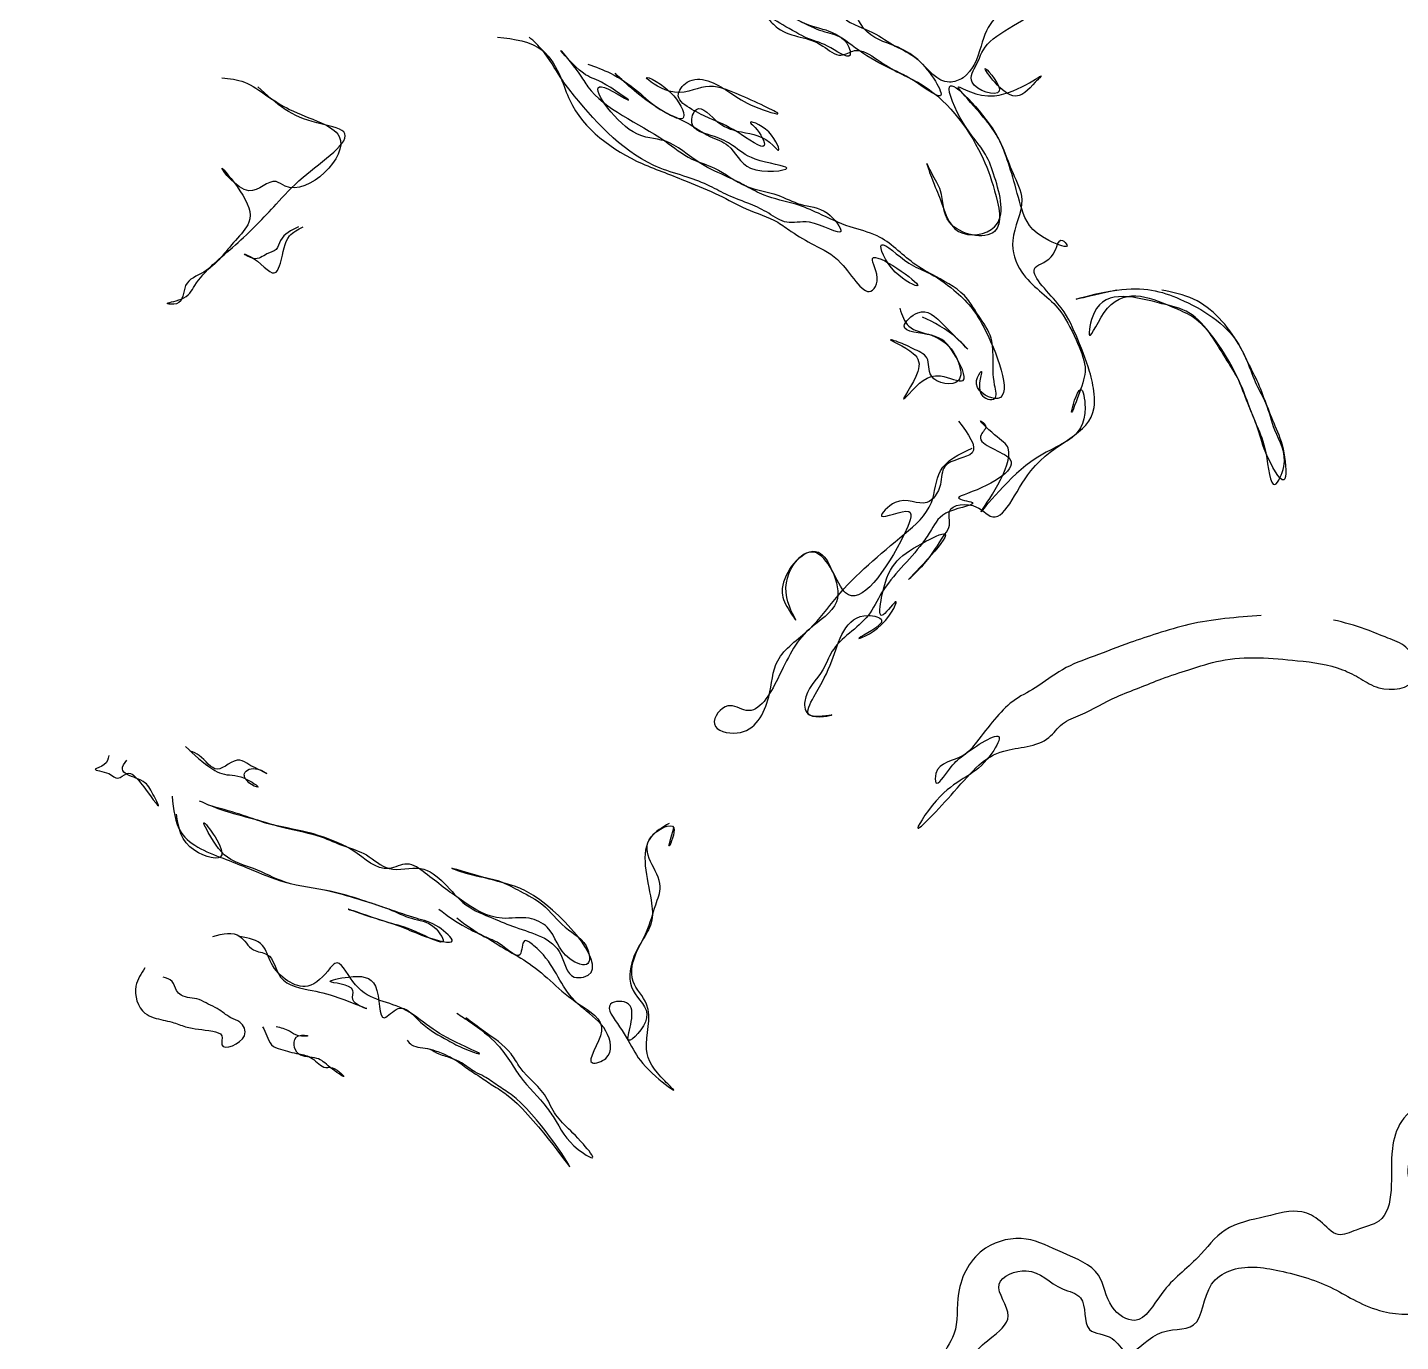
# Model space of a CAD drawing. Header units: metres. Extents: x 0 to 100, y 0 to 141.
# Drawn here: x 65.55 to 73.15, y 68.76 to 76.03 of the extents above; entities that cross this region are included whole.
import ezdxf

# ---------------------------------------------------------------- set-up
doc = ezdxf.new("R2010")
doc.units = ezdxf.units.M

msp = doc.modelspace()

# ---------------------------------------------------------------- linework, layer by layer
for points in [[(70.15, 77.125), (70.175, 76.9), (70.175, 76.45), (70.05, 76.525), (70.075, 76.675), (70.075, 76.8), (70, 76.6), (70.075, 76.45), (70.05, 76.1), (70.225, 76), (70.35, 75.925), (70.475, 75.85), (70.6, 75.65), (70.425, 75.75), (70.325, 75.8), (70.15, 75.9), (70, 76), (69.85, 76.05), (69.75, 76.1), (69.85, 76.05), (69.975, 76), (70.075, 75.95), (70.1, 75.875), (69.975, 75.925), (69.85, 75.975), (69.65, 76.075), (69.7, 76.025), (69.825, 75.975), (69.95, 75.925), (70.05, 75.875), (70.125, 75.9), (70.25, 75.85), (70.375, 75.775), (70.475, 75.725), (70.825, 75.325), (70.9, 75.125), (70.9, 74.9), (70.65, 74.95), (70.6, 75.125), (70.55, 75.225), (70.525, 75.275), (70.55, 75.2), (70.6, 75.075), (70.7, 74.9), (70.9, 74.925), (70.9, 75.2), (70.85, 75.325), (70.725, 75.5), (70.65, 75.7), (70.9, 75.45), (70.95, 75.35), (71, 75.225), (71.05, 75.075), (71, 74.85), (71.05, 74.675), (71.25, 74.475), (71.35, 74.3), (71.4, 74.15), (71.375, 74.025), (71.325, 73.9), (71.375, 74.025), (71.4, 73.925), (71.1, 73.625), (70.825, 73.35), (70.975, 73.7), (70.9, 73.775), (70.825, 73.85), (70.85, 73.825), (70.825, 73.775), (70.975, 73.65), (70.75, 73.45), (70.7, 73.425), (70.775, 73.4), (70.65, 73.35), (70.55, 73.25), (70.5, 73.175), (70.275, 72.9), (70.2, 72.775), (70, 72.575), (69.95, 72.475), (69.85, 72.3), (69.875, 72.225), (70, 72.225), (69.875, 72.225), (69.9, 72.325), (70, 72.525), (70.2, 72.775), (70.275, 72.75), (70.15, 72.65), (70.275, 72.725), (70.35, 72.85), (70.275, 72.775), (70.275, 72.875), (70.5, 73.175), (70.625, 73.225), (70.425, 72.975), (70.5, 73.05), (70.625, 73.225), (70.65, 73.275), (70.65, 73.35), (70.8, 73.375), (70.875, 73.325), (71.1, 73.575), (71.45, 73.925), (71.45, 74), (71.425, 74.125), (71.35, 74.325), (71.25, 74.5), (71.125, 74.7), (71.225, 74.775), (71.275, 74.85), (71.3, 74.825), (71.2, 74.85), (71.05, 75.025), (71, 75.2), (70.95, 75.35), (70.9, 75.45), (70.7, 75.7), (70.9, 75.65), (71.15, 75.75), (71.125, 75.725), (71, 75.65), (70.85, 75.8), (70.925, 75.675), (70.775, 75.725), (70.8, 75.825), (70.875, 75.95), (71.1, 76.125), (71.075, 76.125), (70.9, 76.075), (70.825, 75.925), (70.725, 75.75), (70.65, 75.725), (70.475, 75.85), (70.35, 75.925), (70.175, 76.025), (70.15, 76.175), (70.275, 76.175), (70.2, 76.15), (70.1, 76.2), (70.15, 76.4), (70.15, 76.6), (70.175, 76.9)], [(68.15, 75.975), (68.4, 75.9), (68.5, 75.75), (68.55, 75.625), (68.95, 75.275), (69.075, 75.225), (69.2, 75.175), (69.375, 75.1), (69.525, 75.025), (69.7, 74.95), (69.775, 74.9), (69.9, 74.825), (70.05, 74.725), (70.225, 74.575), (70.25, 74.625), (70.225, 74.75), (70.475, 74.6), (70.35, 74.675), (70.275, 74.825), (70.425, 74.725), (70.525, 74.675), (70.675, 74.575), (70.85, 74.35), (70.9, 73.975), (70.8, 74.075), (70.825, 74.125), (70.825, 74), (70.9, 73.975), (70.9, 74.05), (70.875, 74.325), (70.8, 74.45), (70.75, 74.525), (70.575, 74.65), (70.45, 74.725), (70.25, 74.875), (70.1, 74.925), (69.925, 75), (69.8, 75.05), (69.625, 75.1), (69.525, 75.15), (69.425, 75.2), (69.275, 75.275), (69.075, 75.4), (68.9, 75.45), (68.725, 75.7), (68.875, 75.625), (68.725, 75.725), (68.625, 75.775), (68.5, 75.9), (68.6, 75.775), (68.65, 75.7), (69.075, 75.4), (69.225, 75.3), (69.35, 75.25), (69.525, 75.15), (69.7, 75.1), (69.825, 75.05), (69.975, 75), (70.05, 74.9), (69.875, 74.95), (69.75, 74.95), (69.65, 75), (69.55, 75.05), (69.425, 75.1), (69.325, 75.15), (69.2, 75.2), (69.05, 75.25), (68.575, 75.65), (68.5, 75.75), (68.4, 75.9), (68.325, 75.975)], [(68.65, 75.825), (68.775, 75.775), (68.925, 75.675), (69.05, 75.575), (69.2, 75.5), (69.325, 75.425), (69.425, 75.375), (69.55, 75.25), (69.75, 75.25), (69.575, 75.3), (69.45, 75.375), (69.35, 75.425), (69.225, 75.5), (69.25, 75.575), (69.375, 75.5), (69.5, 75.45), (69.675, 75.375), (69.7, 75.35), (69.65, 75.45), (69.55, 75.5), (69.575, 75.475), (69.625, 75.375), (69.475, 75.45), (69.325, 75.525), (69.225, 75.575), (69.15, 75.65), (69.2, 75.725), (69.425, 75.675), (69.55, 75.6), (69.7, 75.55), (69.5, 75.65), (69.3, 75.7), (69.1, 75.675), (68.975, 75.75), (69.125, 75.65), (69.175, 75.525), (69.05, 75.575), (68.8, 75.775)], [(66.625, 75.75), (66.75, 75.725), (66.875, 75.65), (67, 75.575), (67.175, 75.5), (67.275, 75.425), (66.975, 75.15), (66.925, 75.175), (66.775, 75.125), (66.625, 75.25), (66.725, 75.125), (66.775, 74.95), (66.7, 74.85), (66.525, 74.675), (66.425, 74.6), (66.375, 74.5), (66.325, 74.5), (66.4, 74.525), (66.475, 74.6), (66.7, 74.825), (66.925, 75.05), (67.075, 75.2), (67.3, 75.45), (67.15, 75.5), (66.975, 75.575), (66.825, 75.7)], [(67.05, 74.925), (66.95, 74.85), (66.925, 74.8), (66.875, 74.775), (66.8, 74.75), (66.75, 74.775), (66.8, 74.75), (66.925, 74.675), (66.95, 74.725), (67, 74.875), (67.075, 74.925)], [(71.575, 74.575), (71.35, 74.525), (71.575, 74.575), (71.925, 74.525), (72.25, 74.275), (72.3, 74.175), (72.35, 74.075), (72.4, 73.95), (72.45, 73.825), (72.5, 73.675), (72.5, 73.525), (72.4, 73.675), (72.35, 73.825), (72.3, 73.95), (72.25, 74.075), (72.2, 74.175), (72.1, 74.325), (71.975, 74.45), (71.825, 74.5), (71.45, 74.45), (71.425, 74.325), (71.525, 74.475), (71.9, 74.475), (72, 74.425), (72.175, 74.2), (72.25, 74.075), (72.3, 73.95), (72.35, 73.825), (72.4, 73.675), (72.45, 73.5), (72.5, 73.6), (72.45, 73.8), (72.4, 73.95), (72.35, 74.05), (72.3, 74.175), (72.25, 74.275), (72, 74.525), (71.825, 74.575)], [(70.375, 74.475), (70.425, 74.375), (70.55, 74.325), (70.7, 74.175), (70.7, 74.075), (70.55, 74.1), (70.525, 74.2), (70.45, 74.25), (70.4, 74.275), (70.325, 74.3), (70.45, 74.225), (70.475, 74.125), (70.4, 73.975), (70.425, 74), (70.6, 74.1), (70.725, 74.075), (70.675, 74.225), (70.55, 74.325), (70.4, 74.375), (70.475, 74.45), (70.625, 74.375), (70.75, 74.25), (70.7, 74.3), (70.5, 74.425)], [(70.7, 73.85), (70.775, 73.675), (70.625, 73.6), (70.6, 73.5), (70.525, 73.4), (70.35, 73.4), (70.275, 73.325), (70.425, 73.35), (70.4, 73.225), (70.075, 72.9), (70, 73.025), (69.9, 73.125), (69.725, 72.925), (69.75, 72.825), (69.8, 72.75), (69.75, 72.875), (69.925, 73.125), (70, 73.025), (70.025, 72.85), (69.875, 72.7), (69.7, 72.425), (69.525, 72.25), (69.425, 72.275), (69.35, 72.175), (69.475, 72.125), (69.65, 72.325), (69.7, 72.525), (69.875, 72.7), (70.025, 72.875), (70.4, 73.225), (70.55, 73.4), (70.6, 73.575), (70.775, 73.7)], [(72.375, 72.775), (71.975, 72.725), (71.8, 72.675), (71.65, 72.625), (71.45, 72.55), (71.275, 72.475), (71.125, 72.375), (71, 72.3), (70.9, 72.2), (70.8, 72.075), (70.725, 72), (70.575, 71.9), (70.575, 71.85), (70.65, 71.925), (70.725, 72), (70.925, 72.1), (70.875, 72), (70.6, 71.775), (70.475, 71.6), (70.675, 71.8), (70.95, 72.025), (71.2, 72.1), (71.275, 72.175), (71.375, 72.225), (71.575, 72.325), (71.7, 72.375), (71.825, 72.425), (71.975, 72.475), (72.15, 72.525), (72.575, 72.525), (72.825, 72.475), (72.925, 72.425), (73.025, 72.375), (73.225, 72.425), (73.175, 72.6), (73.075, 72.65), (72.95, 72.7), (72.775, 72.75)], [(66.425, 72.05), (66.575, 71.925), (66.625, 71.9), (66.75, 71.875), (66.825, 71.825), (66.775, 71.85), (66.75, 71.9), (66.825, 71.925), (66.875, 71.9), (66.825, 71.925), (66.775, 71.95), (66.725, 71.975), (66.6, 71.925), (66.5, 72), (66.45, 72.025)], [(66, 72), (65.975, 71.95), (65.925, 71.925), (66, 71.9), (66.05, 71.875), (66.1, 71.9), (66.175, 71.85), (66.275, 71.725), (66.25, 71.775), (66.2, 71.85), (66.15, 71.875), (66.075, 71.925), (66.1, 71.975)], [(66.35, 71.775), (66.4, 71.575), (66.65, 71.425), (66.775, 71.375), (66.975, 71.3), (67.225, 71.25), (67.4, 71.2), (67.55, 71.15), (67.675, 71.1), (67.8, 71.05), (67.85, 70.975), (67.7, 71.025), (67.55, 71.075), (67.4, 71.125), (67.325, 71.15), (67.475, 71.1), (67.625, 71.05), (67.75, 71), (67.9, 70.975), (67.825, 71.05), (67.7, 71.1), (67.55, 71.15), (67.4, 71.2), (67.225, 71.25), (66.975, 71.3), (66.8, 71.375), (66.675, 71.425), (66.55, 71.575), (66.525, 71.625), (66.625, 71.45), (66.475, 71.475), (66.375, 71.675)], [(66.5, 71.75), (66.625, 71.7), (66.8, 71.65), (66.975, 71.6), (67.175, 71.55), (67.3, 71.5), (67.425, 71.45), (67.55, 71.375), (67.725, 71.375), (67.975, 71.175), (68.125, 71.1), (68.25, 71.05), (68.5, 70.9), (68.575, 70.775), (68.625, 70.775), (68.35, 71.225), (68.25, 71.275), (68.075, 71.325), (67.9, 71.375), (67.975, 71.35), (68.175, 71.3), (68.275, 71.25), (68.4, 71.175), (68.525, 71.05), (68.65, 70.925), (68.65, 70.85), (68.55, 70.875), (68.425, 71.05), (68.325, 71.1), (68.175, 71.1), (67.95, 71.2), (67.75, 71.35), (67.65, 71.4), (67.55, 71.375), (67.35, 71.475), (67.25, 71.525), (67.1, 71.575), (66.875, 71.625), (66.725, 71.675), (66.55, 71.725)], [(69.1, 71.625), (69, 71.55), (69, 71.2), (69, 71.075), (68.95, 70.975), (68.9, 70.875), (68.9, 70.7), (68.975, 70.55), (68.875, 70.425), (68.875, 70.625), (68.775, 70.625), (68.825, 70.5), (69.025, 70.225), (69.125, 70.15), (69.075, 70.2), (68.975, 70.375), (68.975, 70.625), (68.9, 70.75), (68.925, 70.925), (68.975, 71.025), (69.025, 71.175), (69.05, 71.275), (69, 71.55), (69.125, 71.6), (69.1, 71.5), (69.125, 71.6)], [(67.825, 71.15), (67.975, 71.05), (68.075, 71), (68.2, 70.925), (68.325, 70.85), (68.6, 70.625), (68.725, 70.475), (68.675, 70.3), (68.75, 70.325), (68.75, 70.475), (68.625, 70.6), (68.55, 70.675), (68.35, 70.95), (68.3, 70.975), (68.275, 70.9), (68.175, 70.95), (68.075, 71), (67.925, 71.1)], [(66.575, 71), (66.725, 71), (66.8, 70.925), (66.875, 70.9), (66.95, 70.775), (67.125, 70.7), (67.3, 70.65), (67.425, 70.6), (67.35, 70.65), (67.35, 70.7), (67.225, 70.75), (67.325, 70.775), (67.475, 70.725), (67.525, 70.55), (67.6, 70.6), (67.725, 70.525), (67.875, 70.425), (67.975, 70.375), (68.05, 70.35), (67.95, 70.4), (67.775, 70.5), (67.625, 70.6), (67.35, 70.75), (67.25, 70.85), (67.225, 70.825), (67.1, 70.725), (66.9, 70.85), (66.85, 70.95), (66.725, 71)], [(76.825, 71.05), (76.675, 70.975), (76.6, 70.85), (76.525, 70.475), (76.6, 70.375), (76.425, 70), (76.125, 70.125), (76.05, 70.25), (75.825, 70.275), (75.65, 70.5), (75.45, 70.6), (75.2, 70.675), (75.175, 70.55), (75.275, 70.35), (75.375, 70.275), (75.15, 70.225), (75.025, 70.3), (74.9, 70.225), (74.825, 70.1), (74.8, 69.85), (74.75, 69.7), (74.7, 69.6), (74.575, 69.55), (74.525, 69.625), (74.4, 69.875), (74.225, 69.925), (73.75, 70.1), (73.625, 70.15), (73.3, 70.1), (73.15, 69.975), (73.1, 69.825), (73.025, 69.425), (72.9, 69.375), (72.8, 69.35), (72.7, 69.425), (72.6, 69.475), (72.4, 69.45), (72.175, 69.375), (72.025, 69.225), (71.825, 69.025), (71.675, 68.875), (71.55, 68.95), (71.475, 69.125), (71.275, 69.25), (71.075, 69.325), (70.85, 69.275), (70.7, 69.025), (70.675, 68.8), (70.6, 68.65), (70.525, 68.275), (70.375, 68.2), (70.25, 68.075), (70.5, 68.125), (70.6, 68.175), (70.775, 68.675), (70.875, 68.775), (70.975, 68.9), (70.925, 69.075), (71.075, 69.15), (71.275, 69.05), (71.375, 69), (71.425, 68.825), (71.55, 68.775), (71.625, 68.7), (71.8, 68.8), (72, 68.85), (72.1, 69.075), (72.2, 69.15), (72.475, 69.15), (72.775, 69.05), (73.05, 68.925), (73.275, 68.95), (73.275, 69.125), (73.325, 69.325), (73.275, 69.45), (73.45, 69.4), (73.325, 69.55), (73.225, 69.6), (73.225, 69.85), (73.575, 70.025), (73.675, 69.925), (73.725, 69.8), (73.55, 69.675), (73.65, 69.6), (73.925, 69.625), (74.15, 69.625), (74.225, 69.5), (74.35, 69.2), (74.5, 69.125), (74.625, 69.175), (74.675, 69.1), (74.775, 69), (74.9, 68.9), (75.025, 68.8), (75.075, 68.975), (75.2, 69.125), (75.125, 69.2), (75.05, 69.3), (74.95, 69.35), (74.85, 69.475), (74.925, 69.625), (75.125, 69.65), (75.225, 69.85), (75.425, 69.775), (75.475, 69.625), (75.55, 69.25), (75.5, 69.05), (75.7, 68.975), (75.7, 69.325), (75.775, 69.475), (75.65, 69.6), (75.9, 69.65), (75.775, 69.875), (75.75, 69.95), (75.9, 69.875), (75.975, 69.8), (76.15, 69.725), (76.1, 69.625), (76, 69.475), (76.45, 69.55), (76.525, 69.625), (76.8, 69.625), (76.85, 69.85), (76.9, 70.075), (77.025, 70.15), (77.125, 70.425), (77.275, 70.3), (77.25, 70.15), (77.375, 70.1), (77.375, 69.9), (77.475, 69.8), (77.625, 70.1), (77.5, 70.15), (77.45, 70.45), (77.175, 70.55), (76.9, 70.475), (76.725, 70.525), (76.75, 70.8), (76.925, 70.925)], [(66.2, 70.825), (66.15, 70.725), (66.2, 70.575), (66.25, 70.55), (66.35, 70.525), (66.425, 70.5), (66.575, 70.475), (66.625, 70.45), (66.625, 70.4), (66.75, 70.45), (66.725, 70.525), (66.675, 70.55), (66.6, 70.6), (66.55, 70.625), (66.5, 70.65), (66.4, 70.675), (66.375, 70.7), (66.35, 70.75), (66.3, 70.775)], [(67.925, 70.575), (68, 70.525), (68.15, 70.4), (68.225, 70.3), (68.275, 70.225), (68.425, 70.05), (68.475, 69.975), (68.625, 69.8), (68.675, 69.775), (68.625, 69.85), (68.45, 70.05), (68.425, 70.1), (68.275, 70.275), (68.225, 70.35), (68.075, 70.475), (67.975, 70.55)], [(66.85, 70.5), (66.875, 70.45), (66.9, 70.4), (66.95, 70.375), (67.05, 70.35), (67.125, 70.325), (67.2, 70.275), (67.225, 70.275), (67.3, 70.225), (67.225, 70.275), (67.15, 70.325), (67.05, 70.35), (67.025, 70.4), (67.05, 70.45), (67.1, 70.45), (67.05, 70.45), (67, 70.475), (66.925, 70.5)], [(67.65, 70.425), (67.675, 70.4), (67.775, 70.375), (67.825, 70.35), (67.9, 70.325), (67.975, 70.275), (68.05, 70.225), (68.125, 70.175), (68.2, 70.125), (68.55, 69.725), (68.225, 70.125), (68.15, 70.175), (68.075, 70.225), (68.025, 70.25), (67.95, 70.3), (67.9, 70.325), (67.85, 70.35), (67.775, 70.375)]]:
    msp.add_spline(points, degree=3)

doc.saveas('drawing.dxf')
